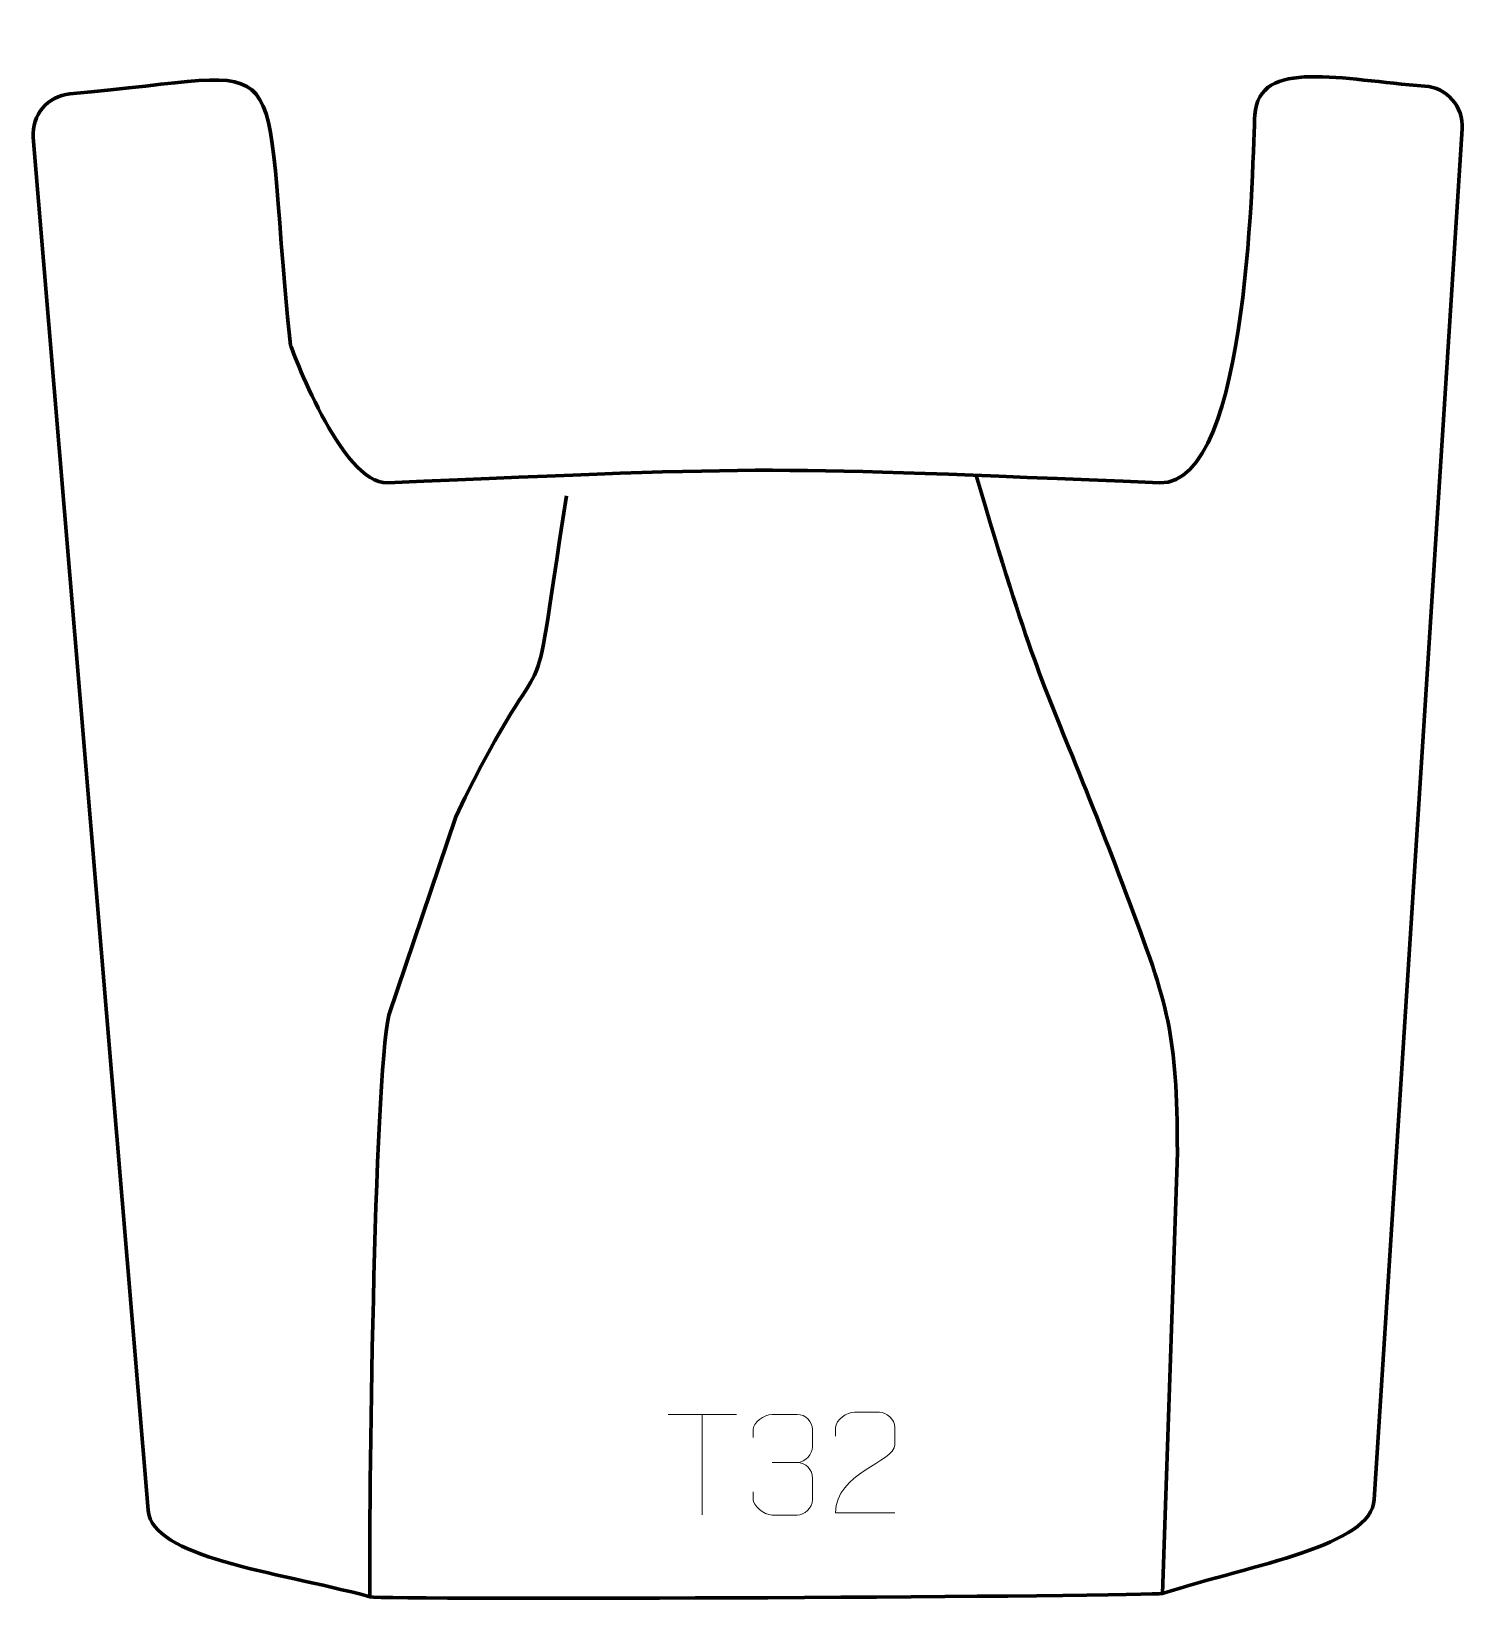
# Model space of a CAD drawing. Header units: millimetres. Extents: x -646 to -291, y -345 to 45.
import ezdxf

# ---------------------------------------------------------------- set-up
doc = ezdxf.new("R2010")
doc.units = ezdxf.units.MM
doc.header["$MEASUREMENT"] = 0
for name, color, linetype in [('layer 1', 7, 'Continuous'), ('layer 2', 7, 'Continuous'), ('layer 3', 7, 'Continuous')]:
    doc.layers.add(name, color=color, linetype=linetype)

msp = doc.modelspace()

# ---------------------------------------------------------------- linework, layer by layer
at = {"layer": 'layer 1', "color": 250, "lineweight": 9}
for points in [[(-488.3746, -298.4363), (-488.3746, -298.4363), (-471.3874, -298.4363), (-471.3874, -298.4363)], [(-479.8808, -323.3663), (-479.8808, -323.3663), (-479.8808, -298.4128), (-479.8808, -298.4128)], [(-462.5359, -310.3423), (-462.5359, -310.3423), (-456.3395, -310.3423), (-456.3395, -310.3423)]]:
    msp.add_open_spline(points, degree=3, dxfattribs=at)
for points, knots in [([(-467.2456, -304.0971), (-467.2456, -304.0971), (-467.2456, -302.2399), (-467.2456, -302.2399), (-467.2456, -302.2399), (-467.2599, -300.498), (-464.5954, -298.3799), (-462.5363, -298.4026), (-462.5363, -298.4026), (-460.4722, -298.4026), (-458.4082, -298.4026), (-456.3445, -298.4026), (-456.3445, -298.4026), (-454.15, -298.3938), (-452.5517, -300.2406), (-452.5073, -302.1527), (-452.5073, -302.1527), (-452.5077, -303.5878), (-452.5077, -305.0229), (-452.5073, -306.4584), (-452.5073, -306.4584), (-452.5559, -308.1119), (-454.1585, -310.3419), (-456.3568, -310.3319), (-456.3568, -310.3319), (-454.1531, -310.3431), (-452.5451, -312.1463), (-452.4911, -314.2058), (-452.4911, -314.2058), (-452.4915, -315.9905), (-452.4915, -317.7752), (-452.4911, -319.5603), (-452.4911, -319.5603), (-452.481, -321.6217), (-454.5359, -323.3848), (-456.3568, -323.3767), (-456.3568, -323.3767), (-458.4221, -323.3764), (-460.4873, -323.3764), (-462.5529, -323.3767), (-462.5529, -323.3767), (-464.7215, -323.3652), (-467.2525, -320.965), (-467.2711, -319.5032), (-467.2711, -319.5032), (-467.2711, -319.5032), (-467.2711, -317.5946), (-467.2711, -317.5946)], [0, 0, 0, 0, 0.07692308, 0.07692308, 0.07692308, 0.07692308, 0.15384615, 0.15384615, 0.15384615, 0.15384615, 0.23076923, 0.23076923, 0.23076923, 0.23076923, 0.30769231, 0.30769231, 0.30769231, 0.30769231, 0.38461538, 0.38461538, 0.38461538, 0.38461538, 0.46153846, 0.46153846, 0.46153846, 0.46153846, 0.53846154, 0.53846154, 0.53846154, 0.53846154, 0.61538462, 0.61538462, 0.61538462, 0.61538462, 0.69230769, 0.69230769, 0.69230769, 0.69230769, 0.76923077, 0.76923077, 0.76923077, 0.76923077, 0.84615385, 0.84615385, 0.84615385, 0.84615385, 1, 1, 1, 1]), ([(-432.0663, -322.8294), (-436.9807, -322.8291), (-441.8951, -322.8291), (-446.8092, -322.8294), (-446.8092, -322.8294), (-446.8092, -312.8971), (-432.1582, -310.2559), (-432.0663, -305.9456), (-432.0663, -305.9456), (-432.0666, -304.5215), (-432.0666, -303.0978), (-432.0663, -301.6745), (-432.0663, -301.6745), (-432.0832, -299.5974), (-434.206, -297.8726), (-435.877, -297.8553), (-435.877, -297.8553), (-437.9502, -297.8557), (-440.0231, -297.8557), (-442.0955, -297.8553), (-442.0955, -297.8553), (-443.9176, -297.8388), (-446.7423, -299.6309), (-446.8092, -301.7245), (-446.8092, -301.7245), (-446.8092, -301.7245), (-446.8092, -303.7793), (-446.8092, -303.7793)], [0, 0, 0, 0, 0.125, 0.125, 0.125, 0.125, 0.25, 0.25, 0.25, 0.25, 0.375, 0.375, 0.375, 0.375, 0.5, 0.5, 0.5, 0.5, 0.625, 0.625, 0.625, 0.625, 0.75, 0.75, 0.75, 0.75, 1, 1, 1, 1])]:
    msp.add_open_spline(points, degree=3, knots=knots, dxfattribs=at)
at = {"layer": 'layer 2', "color": 230, "lineweight": 200}
msp.add_open_spline([(-636.9075, 29.3825), (-578.564, 34.3629), (-590.1789, 44.8916), (-582.1503, -32.9758), (-582.1503, -32.9758), (-582.1443, -33.0341), (-569.517, -67.6442), (-558.0734, -67.1572), (-558.0734, -67.1572), (-458.7061, -62.9286), (-466.4054, -63.1258), (-366.265, -67.1314), (-366.265, -67.1314), (-343.6556, -68.0358), (-343.2732, 14.9067), (-342.6897, 24.1443), (-342.6897, 24.1443), (-341.7843, 38.4787), (-320.985, 32.7343), (-300.4849, 31.3303), (-300.4849, 31.3303), (-295.0048, 30.955), (-290.8366, 26.1943), (-291.1887, 20.7127), (-291.1887, 20.7127), (-291.1887, 20.7127), (-313.0418, -319.5284), (-313.0418, -319.5284), (-313.0418, -319.5284), (-313.7837, -331.0769), (-342.5597, -335.5446), (-365.651, -342.8361), (-365.651, -342.8361), (-368.0492, -343.5934), (-558.7824, -344.6245), (-562.4114, -343.6599), (-562.4114, -343.6599), (-586.6942, -337.2053), (-616.4643, -334.0206), (-617.4582, -322.1642), (-617.4582, -322.1642), (-617.4582, -322.1642), (-646.022, 18.5834), (-646.022, 18.5834), (-646.022, 18.5834), (-646.4816, 24.0666), (-642.39, 28.9145), (-636.9075, 29.3825)], degree=3, knots=[0, 0, 0, 0, 0.07692308, 0.07692308, 0.07692308, 0.07692308, 0.15384615, 0.15384615, 0.15384615, 0.15384615, 0.23076923, 0.23076923, 0.23076923, 0.23076923, 0.30769231, 0.30769231, 0.30769231, 0.30769231, 0.38461538, 0.38461538, 0.38461538, 0.38461538, 0.46153846, 0.46153846, 0.46153846, 0.46153846, 0.53846154, 0.53846154, 0.53846154, 0.53846154, 0.61538462, 0.61538462, 0.61538462, 0.61538462, 0.69230769, 0.69230769, 0.69230769, 0.69230769, 0.76923077, 0.76923077, 0.76923077, 0.76923077, 0.84615385, 0.84615385, 0.84615385, 0.84615385, 1, 1, 1, 1], dxfattribs=at)
at = {"layer": 'layer 3', "color": 142, "lineweight": 200}
for points, knots in [([(-411.8941, -65.3123), (-398.5067, -110.6468), (-395.447, -116.5693), (-386.358, -139.0198), (-386.358, -139.0198), (-383.3201, -146.5238), (-379.6083, -155.8744), (-374.6124, -169.1604), (-374.6124, -169.1604), (-363.8971, -197.6556), (-362.0812, -203.4564), (-361.9124, -233.366), (-361.9124, -233.366), (-361.9124, -233.366), (-365.651, -342.8361), (-365.651, -342.8361)], [0, 0, 0, 0, 0.2, 0.2, 0.2, 0.2, 0.4, 0.4, 0.4, 0.4, 0.6, 0.6, 0.6, 0.6, 1, 1, 1, 1]), ([(-513.6069, -70.3826), (-523.7708, -135.883), (-515.4321, -96.9641), (-541.1236, -150.1104), (-541.1236, -150.1104), (-541.1236, -150.1104), (-557.7041, -199.323), (-557.7041, -199.323), (-557.7041, -199.323), (-561.4493, -215.5188), (-562.6883, -323.4705), (-562.4114, -343.6599)], [0, 0, 0, 0, 0.25, 0.25, 0.25, 0.25, 0.5, 0.5, 0.5, 0.5, 1, 1, 1, 1])]:
    msp.add_open_spline(points, degree=3, knots=knots, dxfattribs=at)

doc.saveas('drawing.dxf')
